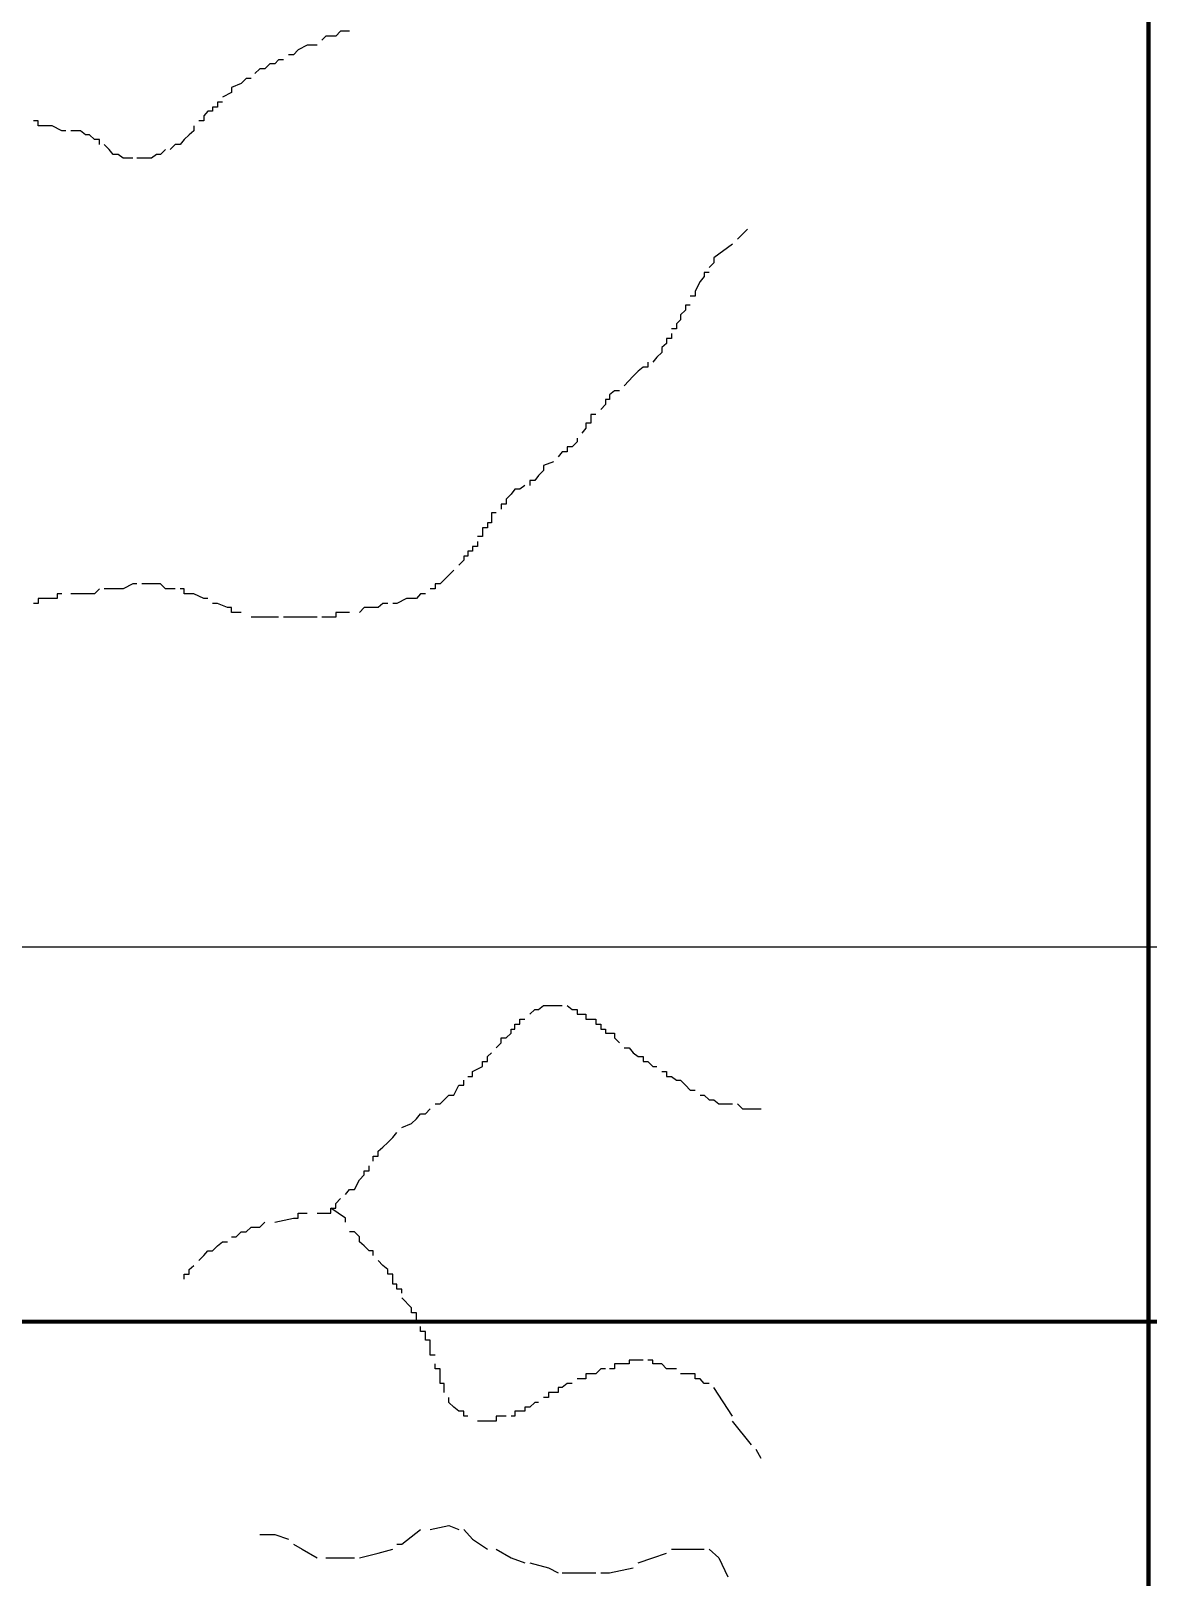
# Model space of a CAD drawing. Header units: millimetres. Extents: x -3588 to 75209, y -3737 to 38254.
# Drawn here: x 19305.7 to 19626, y 33674.4 to 34117.5 of the extents above; entities that cross this region are included whole.
import ezdxf

# ---------------------------------------------------------------- set-up
doc = ezdxf.new("R2010")
doc.units = ezdxf.units.MM
doc.layers.add('P', color=253, linetype='Continuous')

msp = doc.modelspace()

# ---------------------------------------------------------------- linework, layer by layer
msp.add_lwpolyline([(18769.536, 33854.934), (20358.747, 33854.934), (20358.747, 33039.938), (18769.536, 33039.938)], close=True)
at = {"layer": 'P', "const_width": 1.2}
msp.add_lwpolyline([(19626.12, 27357.842), (19626.062, 36428.766)], dxfattribs=at)
at = {"layer": 'P'}
for points in [[(19397.072, 34117.367), (19395.936, 34117.367), (19394.527, 34117.367), (19393.119, 34115.958), (19391.711, 34115.958), (19390.286, 34115.958), (19389.166, 34114.822)], [(19387.758, 34113.414), (19386.333, 34113.414), (19384.925, 34113.414), (19382.38, 34112.005), (19380.972, 34110.597), (19379.564, 34110.597)], [(19378.156, 34109.173), (19376.747, 34109.173), (19375.611, 34108.052), (19374.203, 34108.052), (19372.794, 34106.644), (19371.386, 34106.644), (19369.962, 34105.236)], [(19368.841, 34103.811), (19367.433, 34103.811), (19366.009, 34102.403), (19363.192, 34101.283), (19363.192, 34099.859), (19360.647, 34098.45)], [(19360.647, 34097.042), (19359.239, 34097.042), (19359.239, 34095.634), (19357.831, 34095.634), (19357.831, 34094.497), (19356.422, 34094.497), (19355.286, 34093.089), (19355.286, 34091.681), (19353.878, 34091.681)], [(19315.773, 34088.848), (19314.637, 34088.848), (19311.82, 34090.272), (19310.412, 34090.272), (19308.987, 34090.272), (19307.867, 34090.272), (19307.867, 34091.681), (19306.459, 34091.681)], [(19318.59, 34088.848), (19317.181, 34088.848)], [(19325.359, 34084.911), (19325.359, 34086.319), (19323.951, 34086.319), (19322.543, 34087.728), (19321.406, 34087.728), (19319.998, 34088.848), (19318.59, 34088.848)], [(19352.47, 34090.272), (19352.47, 34088.848), (19351.061, 34087.728), (19349.637, 34086.319), (19348.517, 34084.911), (19347.108, 34084.911), (19345.684, 34083.487)], [(19334.961, 34080.958), (19333.553, 34080.958), (19332.145, 34080.958), (19330.737, 34082.078), (19329.312, 34082.078), (19328.192, 34083.487), (19326.784, 34084.911)], [(19344.276, 34083.487), (19342.867, 34082.078), (19341.731, 34082.078), (19340.323, 34080.958), (19338.914, 34080.958), (19337.506, 34080.958), (19336.098, 34080.958)], [(19511.114, 34060.633), (19508.282, 34057.801)], [(19506.873, 34056.392), (19501.512, 34052.44), (19501.512, 34051.031), (19500.104, 34049.623)], [(19500.104, 34048.199), (19498.695, 34048.199), (19498.695, 34047.078), (19497.559, 34045.67), (19496.151, 34042.837), (19496.151, 34041.429), (19494.743, 34041.429)], [(19494.743, 34038.884), (19493.334, 34038.884), (19493.334, 34037.476), (19491.91, 34036.068), (19491.91, 34034.659), (19490.79, 34033.523), (19490.79, 34032.115), (19489.381, 34032.115)], [(19489.381, 34030.707), (19489.381, 34029.298), (19487.957, 34029.298), (19487.957, 34027.874), (19486.549, 34026.754), (19486.549, 34025.345), (19485.14, 34023.937), (19484.004, 34022.513)], [(19482.596, 34022.513), (19482.596, 34021.104), (19481.187, 34021.104), (19479.779, 34019.984), (19478.371, 34018.56), (19475.826, 34015.743)], [(19474.418, 34014.335), (19473.01, 34014.335), (19471.585, 34013.198), (19471.585, 34011.79), (19470.465, 34011.79), (19470.465, 34010.382), (19469.057, 34008.973)], [(19467.632, 34007.549), (19466.224, 34007.549), (19466.224, 34006.429), (19466.224, 34005.021), (19464.816, 34005.021), (19464.816, 34003.612)], [(19462.271, 34000.78), (19462.271, 33999.659), (19460.863, 33998.235), (19459.454, 33998.235), (19459.454, 33996.827), (19458.046, 33996.827), (19456.91, 33995.418)], [(19464.816, 34003.612), (19463.679, 34002.188)], [(19455.501, 33994.01), (19452.685, 33992.874), (19452.685, 33991.465), (19451.26, 33990.057), (19450.14, 33988.649), (19448.732, 33988.649), (19448.732, 33987.224)], [(19447.308, 33987.224), (19445.899, 33986.104), (19444.491, 33986.104), (19443.355, 33984.696), (19441.946, 33983.288), (19441.946, 33981.863), (19440.538, 33981.863), (19440.538, 33980.455)], [(19439.13, 33979.335), (19437.721, 33979.335), (19437.721, 33977.91), (19437.721, 33976.502), (19436.585, 33976.502), (19436.585, 33975.094), (19435.177, 33975.094), (19435.177, 33973.685), (19435.177, 33972.549), (19433.768, 33972.549)], [(19433.768, 33971.141), (19433.768, 33969.732), (19432.36, 33969.732), (19432.36, 33968.324), (19430.936, 33968.324), (19430.936, 33966.9), (19429.815, 33966.9), (19429.815, 33965.779), (19428.407, 33964.371)], [(19426.983, 33962.963), (19425.575, 33961.538), (19424.166, 33960.13), (19423.03, 33959.01), (19421.622, 33959.01)], [(19314.637, 33956.177), (19313.228, 33956.177), (19313.228, 33954.769), (19311.82, 33954.769), (19308.987, 33954.769), (19307.867, 33954.769), (19307.867, 33953.361), (19306.459, 33953.361)], [(19325.359, 33957.586), (19323.951, 33956.177), (19321.406, 33956.177), (19319.998, 33956.177), (19318.59, 33956.177), (19317.181, 33956.177)], [(19336.098, 33959.01), (19334.961, 33959.01), (19332.145, 33957.586), (19330.737, 33957.586), (19328.192, 33957.586), (19326.784, 33957.586)], [(19347.108, 33957.586), (19345.684, 33957.586), (19344.276, 33957.586), (19342.867, 33959.01), (19341.731, 33959.01), (19340.323, 33959.01), (19338.914, 33959.01), (19337.506, 33959.01)], [(19356.422, 33954.769), (19355.286, 33954.769), (19352.47, 33956.177), (19351.061, 33956.177), (19349.637, 33956.177), (19349.637, 33957.586), (19348.517, 33957.586)], [(19418.805, 33956.177), (19417.397, 33956.177), (19416.26, 33954.769), (19414.852, 33954.769), (19413.444, 33954.769), (19410.611, 33953.361), (19409.491, 33953.361)], [(19421.622, 33959.01), (19421.622, 33957.586), (19420.213, 33957.586)], [(19362.056, 33952.224), (19359.239, 33953.361), (19357.831, 33953.361)], [(19366.009, 33950.816), (19364.6, 33950.816), (19363.192, 33950.816), (19363.192, 33952.224), (19362.056, 33952.224)], [(19408.082, 33953.361), (19406.658, 33953.361), (19405.25, 33952.224), (19403.841, 33952.224), (19402.705, 33952.224), (19401.297, 33952.224), (19399.889, 33950.816)], [(19376.747, 33949.408), (19375.611, 33949.408), (19374.203, 33949.408), (19372.794, 33949.408), (19371.386, 33949.408), (19369.962, 33949.408), (19368.841, 33949.408)], [(19387.758, 33949.408), (19380.972, 33949.408), (19378.156, 33949.408)], [(19397.072, 33950.816), (19395.936, 33950.816), (19394.527, 33950.816), (19393.119, 33950.816), (19393.119, 33949.408), (19391.711, 33949.408), (19389.166, 33949.408)], [(19448.732, 33835.637), (19450.14, 33837.062), (19451.26, 33837.062), (19452.685, 33838.182), (19454.093, 33838.182), (19455.501, 33838.182), (19456.91, 33838.182), (19458.046, 33838.182)], [(19459.454, 33838.182), (19460.863, 33837.062), (19462.271, 33837.062), (19462.271, 33835.637), (19463.679, 33835.637), (19464.816, 33835.637), (19464.816, 33834.229), (19466.224, 33834.229)], [(19439.13, 33826.051), (19440.538, 33827.459), (19440.538, 33828.868), (19441.946, 33828.868), (19443.355, 33830.276), (19443.355, 33831.412), (19444.491, 33831.412), (19444.491, 33832.821), (19445.899, 33832.821), (19445.899, 33834.229), (19447.308, 33834.229)], [(19466.224, 33834.229), (19467.632, 33834.229), (19467.632, 33832.821), (19469.057, 33832.821), (19469.057, 33831.412), (19470.465, 33831.412), (19470.465, 33830.276), (19471.585, 33830.276), (19473.01, 33830.276), (19473.01, 33828.868), (19474.418, 33827.459)]]:
    msp.add_lwpolyline(points, dxfattribs=at)
at = {"layer": 'P', "color": 254}
for points in [[(19430.936, 33817.857), (19432.36, 33817.857), (19432.36, 33819.265), (19435.177, 33820.69), (19435.177, 33822.098), (19436.585, 33822.098), (19436.585, 33823.506)], [(19436.585, 33823.506), (19437.721, 33824.627)], [(19475.826, 33826.051), (19477.234, 33826.051), (19478.371, 33824.627), (19479.779, 33823.506), (19481.187, 33823.506), (19481.187, 33822.098), (19482.596, 33822.098), (19484.004, 33820.69), (19485.14, 33820.69)], [(19486.549, 33819.265), (19487.957, 33819.265), (19487.957, 33817.857), (19489.381, 33817.857), (19490.79, 33816.737), (19491.91, 33816.737), (19493.334, 33815.313), (19494.743, 33813.904), (19496.151, 33813.904)], [(19421.622, 33809.951), (19423.03, 33809.951), (19424.166, 33811.088), (19425.575, 33812.496), (19426.983, 33812.496), (19428.407, 33815.313), (19429.815, 33815.313), (19429.815, 33816.737)], [(19497.559, 33812.496), (19498.695, 33812.496), (19500.104, 33811.088), (19501.512, 33811.088), (19502.92, 33809.951), (19505.465, 33809.951), (19506.873, 33809.951)], [(19508.282, 33809.951), (19509.706, 33808.543), (19511.114, 33808.543), (19512.235, 33808.543), (19515.067, 33808.543)], [(19412.035, 33803.182), (19414.852, 33804.302), (19416.26, 33805.726), (19417.397, 33807.135), (19418.805, 33807.135), (19420.213, 33808.543)], [(19403.841, 33793.58), (19403.841, 33794.988), (19405.25, 33794.988), (19405.25, 33796.412), (19406.658, 33797.532), (19408.082, 33798.941), (19409.491, 33800.365), (19410.611, 33801.773)], [(19395.936, 33783.977), (19397.072, 33785.402), (19398.48, 33785.402), (19399.889, 33788.218), (19401.297, 33789.627), (19401.297, 33790.763), (19402.705, 33790.763), (19402.705, 33792.171)], [(19393.119, 33780.04), (19393.119, 33781.449), (19394.527, 33782.857)], [(19375.611, 33776.087), (19380.972, 33777.208), (19382.38, 33777.208), (19382.38, 33778.616), (19383.517, 33778.616), (19384.925, 33778.616)], [(19387.758, 33778.616), (19389.166, 33778.616), (19390.286, 33778.616), (19391.711, 33778.616), (19391.711, 33780.04)], [(19395.936, 33776.087), (19395.936, 33777.208), (19391.711, 33780.04)], [(19391.711, 33780.04), (19393.119, 33780.04)], [(19363.192, 33771.846), (19364.6, 33771.846), (19366.009, 33773.255), (19367.433, 33773.255), (19368.841, 33774.663), (19369.962, 33774.663), (19371.386, 33774.663), (19372.794, 33776.087)], [(19353.878, 33765.077), (19355.286, 33766.485), (19356.422, 33767.894), (19357.831, 33767.894), (19359.239, 33769.302), (19360.647, 33770.438), (19362.056, 33770.438)], [(19403.841, 33766.485), (19403.841, 33767.894), (19402.705, 33767.894), (19401.297, 33769.302), (19399.889, 33770.438), (19399.889, 33771.846), (19398.48, 33773.255), (19397.072, 33773.255)], [(19412.035, 33755.763), (19412.035, 33756.883), (19410.611, 33756.883), (19410.611, 33758.291), (19409.491, 33758.291), (19409.491, 33759.716), (19409.491, 33761.124), (19408.082, 33761.124), (19408.082, 33762.532), (19406.658, 33763.653), (19405.25, 33765.077)], [(19349.637, 33759.716), (19349.637, 33761.124), (19351.061, 33761.124), (19351.061, 33762.532), (19352.47, 33763.653)], [(19414.852, 33751.522), (19412.035, 33754.338)], [(19417.397, 33747.569), (19416.26, 33747.569), (19416.26, 33748.977), (19416.26, 33750.113), (19414.852, 33750.113), (19414.852, 33751.522)], [(19421.622, 33737.967), (19420.213, 33737.967), (19420.213, 33739.391), (19420.213, 33740.799), (19420.213, 33742.208), (19418.805, 33742.208), (19418.805, 33743.328), (19418.805, 33744.752), (19417.397, 33744.752), (19417.397, 33746.161)], [(19424.166, 33727.244), (19424.166, 33728.652), (19424.166, 33729.789), (19423.03, 33729.789), (19423.03, 33731.197), (19423.03, 33732.605), (19423.03, 33734.014), (19421.622, 33734.014), (19421.622, 33735.438)], [(19481.187, 33736.558), (19479.779, 33736.558), (19478.371, 33736.558), (19477.234, 33736.558), (19477.234, 33735.438), (19475.826, 33735.438), (19474.418, 33735.438), (19473.01, 33735.438), (19473.01, 33734.014), (19471.585, 33734.014)], [(19490.79, 33734.014), (19489.381, 33734.014), (19487.957, 33734.014), (19486.549, 33735.438), (19485.14, 33735.438), (19484.004, 33735.438), (19484.004, 33736.558), (19482.596, 33736.558)], [(19460.863, 33729.789), (19459.454, 33729.789), (19458.046, 33728.652), (19456.91, 33728.652), (19456.91, 33727.244), (19455.501, 33727.244), (19454.093, 33727.244), (19454.093, 33725.836), (19452.685, 33725.836)], [(19470.465, 33734.014), (19469.057, 33734.014), (19467.632, 33732.605), (19466.224, 33732.605), (19464.816, 33732.605), (19464.816, 33731.197), (19463.679, 33731.197), (19462.271, 33731.197)], [(19500.104, 33729.789), (19498.695, 33729.789), (19497.559, 33731.197), (19496.151, 33731.197), (19496.151, 33732.605), (19494.743, 33732.605), (19493.334, 33732.605), (19491.91, 33732.605)], [(19430.936, 33720.475), (19429.815, 33720.475), (19429.815, 33721.883), (19428.407, 33721.883), (19426.983, 33723.003), (19425.575, 33724.427), (19425.575, 33725.836)], [(19506.873, 33720.475), (19501.512, 33728.652)], [(19451.26, 33724.427), (19450.14, 33724.427), (19448.732, 33723.003), (19447.308, 33723.003), (19447.308, 33721.883), (19445.899, 33721.883), (19444.491, 33721.883), (19444.491, 33720.475), (19443.355, 33720.475)], [(19441.946, 33720.475), (19440.538, 33720.475), (19439.13, 33720.475), (19439.13, 33719.066), (19437.721, 33719.066), (19436.585, 33719.066), (19435.177, 33719.066), (19433.768, 33719.066)], [(19512.235, 33712.281), (19506.873, 33719.066)], [(19515.067, 33708.328), (19513.659, 33710.872)], [(19371.386, 33686.595), (19375.611, 33686.595), (19379.564, 33685.186)], [(19410.611, 33683.778), (19412.035, 33683.778), (19417.397, 33688.003)], [(19420.213, 33688.003), (19425.575, 33689.139), (19428.407, 33688.003)], [(19429.815, 33688.003), (19432.36, 33685.186), (19436.585, 33682.354)], [(19380.972, 33683.778), (19383.517, 33682.354), (19387.758, 33679.825)], [(19399.889, 33679.825), (19405.25, 33681.233), (19409.491, 33682.354)], [(19439.13, 33682.354), (19443.355, 33679.825), (19447.308, 33678.417)], [(19479.779, 33678.417), (19484.004, 33679.825), (19487.957, 33681.233)], [(19489.381, 33682.354), (19493.334, 33682.354), (19498.695, 33682.354)], [(19500.104, 33682.354), (19502.92, 33679.825), (19505.465, 33674.464)], [(19390.286, 33679.825), (19397.072, 33679.825), (19398.48, 33679.825)], [(19448.732, 33678.417), (19454.093, 33676.992), (19456.91, 33675.584)], [(19469.057, 33675.584), (19471.585, 33675.584), (19478.371, 33676.992)], [(19458.046, 33675.584), (19462.271, 33675.584), (19467.632, 33675.584)]]:
    msp.add_lwpolyline(points, dxfattribs=at)
at = {"layer": 'P', "color": 254, "const_width": 1.2}
msp.add_lwpolyline([(11399.857, 33747.569), (26600.487, 33747.569)], dxfattribs=at)

doc.saveas('drawing.dxf')
